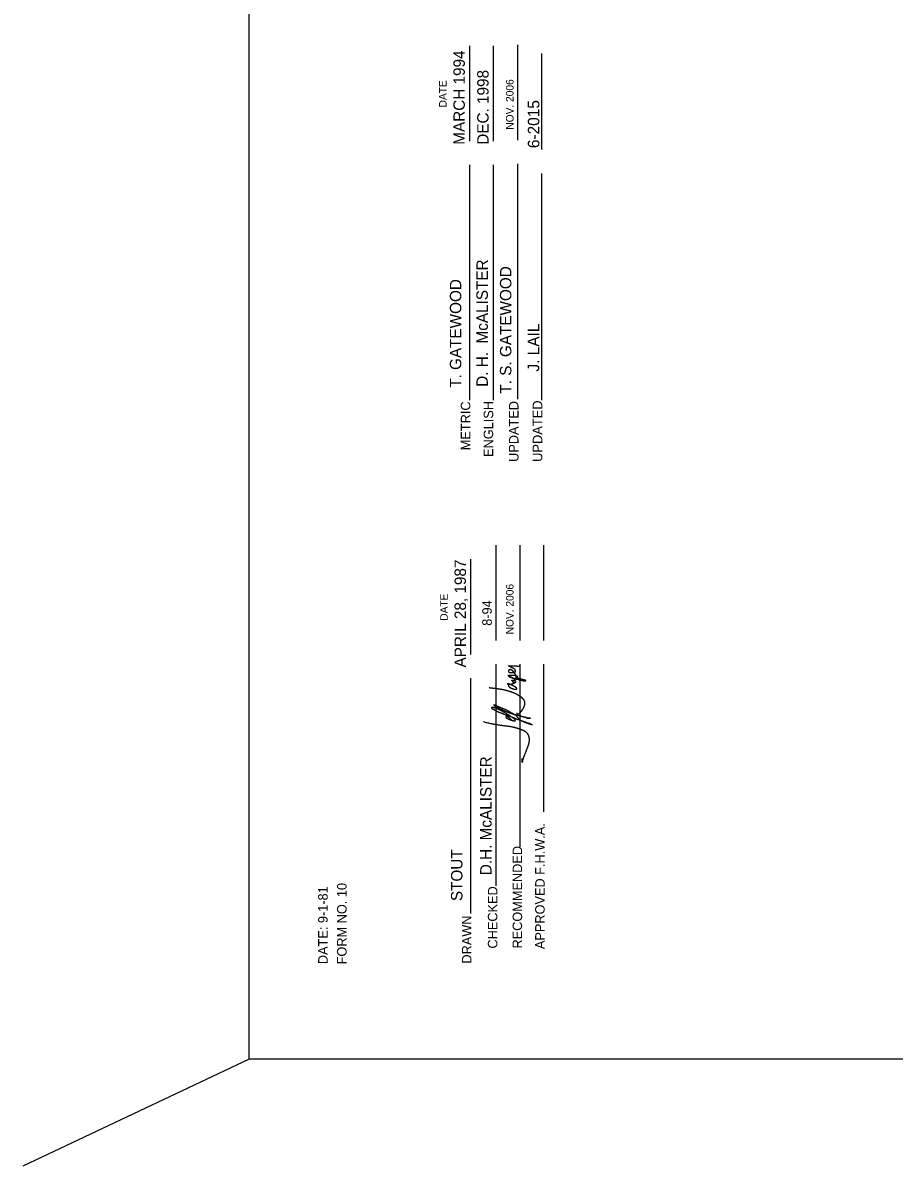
# Model space of a CAD drawing. Extents: x 997.6 to 1036.8, y 998.9 to 1022.8.
# Drawn here: x 997.62 to 1006.78, y 998.88 to 1010.88 of the extents above; entities that cross this region are included whole.
import ezdxf

# ---------------------------------------------------------------- set-up
doc = ezdxf.new("R2010")
doc.units = 0
for name, color, linetype in [('Level 14', 7, 'Continuous'), ('Level 15', 7, 'Continuous'), ('SB_PL_INFOSTD_PT', 7, 'Continuous')]:
    doc.layers.add(name, color=color, linetype=linetype)

msp = doc.modelspace()

# ---------------------------------------------------------------- linework, layer by layer
at = {"layer": 'Level 14'}
for p, q in [((1000, 1000), (1000, 1022)), ((1000, 1000), (997.624, 998.875)), ((1036, 1000), (1000, 1000))]:
    msp.add_line(p, q, dxfattribs=at)
at = {"layer": 'Level 15'}
for p, q in [((1002.319, 1009.638), (1002.319, 1010.638)), ((1002.569, 1009.638), (1002.569, 1010.638)), ((1002.825, 1009.648), (1002.825, 1010.648)), ((1003.075, 1009.549), (1003.075, 1010.559)), ((1002.319, 1006.918), (1002.319, 1009.388)), ((1002.569, 1006.918), (1002.569, 1009.388)), ((1002.825, 1006.928), (1002.825, 1009.398)), ((1003.075, 1006.918), (1003.075, 1009.297)), ((1002.597, 1004.396), (1002.597, 1005.396)), ((1002.847, 1004.396), (1002.847, 1005.396)), ((1003.097, 1004.396), (1003.097, 1005.396)), ((1002.331, 1004.248), (1002.331, 1005.248)), ((1002.597, 1001.82), (1002.597, 1004.146)), ((1002.847, 1002.229), (1002.847, 1004.146)), ((1003.097, 1002.596), (1003.097, 1004.146)), ((1002.331, 1001.528), (1002.331, 1003.998)), ((1002.871, 1003.114), (1002.869, 1003.157))]:
    msp.add_line(p, q, dxfattribs=at)
for points in [[(1002.736, 1004.012), (1002.729, 1004.018), (1002.723, 1004.026), (1002.728, 1004.031), (1002.745, 1004.031), (1002.762, 1004.03), (1002.777, 1004.029), (1002.791, 1004.03), (1002.806, 1004.026), (1002.815, 1004.023), (1002.819, 1004.018), (1002.819, 1004.011), (1002.818, 1004.004), (1002.812, 1003.997), (1002.805, 1003.99), (1002.806, 1004), (1002.805, 1004.019), (1002.8, 1004.037), (1002.791, 1004.051), (1002.778, 1004.069), (1002.764, 1004.081), (1002.751, 1004.089), (1002.74, 1004.088), (1002.729, 1004.084), (1002.724, 1004.074), (1002.727, 1004.066), (1002.737, 1004.059), (1002.748, 1004.057), (1002.763, 1004.057), (1002.776, 1004.057), (1002.789, 1004.059), (1002.8, 1004.066), (1002.801, 1004.079), (1002.794, 1004.09), (1002.78, 1004.1), (1002.763, 1004.107), (1002.745, 1004.119), (1002.728, 1004.127), (1002.727, 1004.129), (1002.738, 1004.128), (1002.767, 1004.128), (1002.787, 1004.128), (1002.818, 1004.126), (1002.85, 1004.127)], [(1002.724, 1003.934), (1002.724, 1003.921), (1002.733, 1003.908), (1002.747, 1003.897), (1002.767, 1003.889), (1002.781, 1003.885), (1002.796, 1003.883), (1002.809, 1003.882), (1002.815, 1003.886), (1002.81, 1003.898), (1002.796, 1003.907), (1002.776, 1003.919), (1002.756, 1003.928), (1002.738, 1003.936), (1002.714, 1003.94), (1002.713, 1003.939), (1002.721, 1003.937), (1002.74, 1003.937), (1002.76, 1003.937), (1002.773, 1003.943), (1002.778, 1003.951), (1002.777, 1003.956), (1002.773, 1003.966), (1002.759, 1003.978), (1002.764, 1003.977), (1002.783, 1003.975), (1002.797, 1003.968), (1002.801, 1003.954), (1002.798, 1003.95), (1002.788, 1003.946), (1002.781, 1003.944), (1002.783, 1003.948), (1002.79, 1003.95), (1002.796, 1003.954), (1002.801, 1003.966), (1002.794, 1003.98), (1002.78, 1003.994), (1002.758, 1004.007), (1002.739, 1004.013), (1002.734, 1004.013), (1002.739, 1004.01), (1002.758, 1004.006), (1002.804, 1003.991), (1002.837, 1003.984), (1002.868, 1003.975), (1002.894, 1003.971), (1002.908, 1003.972), (1002.91, 1003.973), (1002.907, 1003.976), (1002.89, 1003.98), (1002.867, 1003.986), (1002.84, 1003.993), (1002.823, 1003.996), (1002.794, 1003.994)], [(1002.814, 1003.636), (1002.815, 1003.622), (1002.817, 1003.618), (1002.822, 1003.62), (1002.837, 1003.627), (1002.852, 1003.64), (1002.868, 1003.66), (1002.882, 1003.682), (1002.894, 1003.707), (1002.899, 1003.731), (1002.896, 1003.757), (1002.881, 1003.781), (1002.861, 1003.799), (1002.841, 1003.811), (1002.803, 1003.835), (1002.761, 1003.852), (1002.72, 1003.864), (1002.685, 1003.874), (1002.638, 1003.882), (1002.603, 1003.888), (1002.569, 1003.891), (1002.545, 1003.894), (1002.522, 1003.897)], [(1002.77, 1003.547), (1002.742, 1003.577), (1002.719, 1003.591), (1002.705, 1003.599), (1002.697, 1003.593), (1002.698, 1003.588), (1002.705, 1003.581), (1002.722, 1003.571), (1002.744, 1003.563), (1002.771, 1003.554), (1002.789, 1003.551), (1002.799, 1003.553), (1002.8, 1003.56), (1002.791, 1003.569), (1002.751, 1003.597), (1002.696, 1003.631), (1002.647, 1003.658), (1002.606, 1003.679), (1002.574, 1003.688), (1002.56, 1003.692), (1002.552, 1003.691), (1002.547, 1003.69), (1002.55, 1003.682), (1002.565, 1003.672), (1002.594, 1003.658), (1002.624, 1003.642), (1002.655, 1003.631), (1002.69, 1003.617), (1002.73, 1003.604), (1002.777, 1003.586), (1002.811, 1003.57), (1002.867, 1003.552), (1002.908, 1003.537), (1002.95, 1003.522), (1002.973, 1003.513), (1002.973, 1003.508), (1002.964, 1003.511), (1002.928, 1003.524), (1002.892, 1003.536), (1002.86, 1003.551), (1002.846, 1003.56), (1002.83, 1003.577), (1002.814, 1003.597), (1002.796, 1003.611), (1002.753, 1003.638), (1002.706, 1003.663), (1002.667, 1003.679), (1002.619, 1003.699), (1002.581, 1003.716), (1002.572, 1003.719), (1002.571, 1003.714), (1002.587, 1003.704), (1002.619, 1003.686), (1002.653, 1003.67), (1002.689, 1003.653), (1002.731, 1003.637), (1002.757, 1003.628), (1002.794, 1003.618), (1002.842, 1003.604), (1002.88, 1003.594), (1002.923, 1003.583), (1002.948, 1003.583), (1002.955, 1003.581), (1002.955, 1003.577), (1002.946, 1003.577), (1002.932, 1003.576), (1002.92, 1003.577), (1002.9, 1003.592)], [(1002.458, 1003.543), (1002.532, 1003.524), (1002.608, 1003.511), (1002.693, 1003.499), (1002.758, 1003.492), (1002.822, 1003.474), (1002.871, 1003.457), (1002.919, 1003.43), (1002.942, 1003.382), (1002.942, 1003.332), (1002.934, 1003.297), (1002.909, 1003.232), (1002.884, 1003.167), (1002.874, 1003.143), (1002.871, 1003.114)]]:
    msp.add_open_spline(points, degree=2, dxfattribs=at)

# ---------------------------------------------------------------- texts
for s, height, p in [('MARCH 1994', 0.12, (1002.267, 1009.6)), ('DEC. 1998', 0.12, (1002.517, 1009.6)), ('DATE', 0.08, (1002.076, 1009.992)), ('NOV. 2006', 0.08, (1002.779, 1009.758)), ('6-2015', 0.1212, (1003.05, 1009.564)), (' D. H.  McALISTER', 0.12, (1002.509, 1007.014)), ('T. S. GATEWOOD', 0.12, (1002.756, 1006.987)), ('T. GATEWOOD', 0.12, (1002.23, 1007.048)), ('J. LAIL', 0.1212, (1003.049, 1007.218)), ('METRIC', 0.1, (1002.325, 1006.392)), ('ENGLISH', 0.1, (1002.565, 1006.322)), ('UPDATED', 0.1, (1002.831, 1006.27)), ('UPDATED', 0.101, (1003.081, 1006.27)), ('APRIL 28, 1987', 0.12, (1002.279, 1004.111)), ('NOV. 2006', 0.08, (1002.779, 1004.459)), ('DATE', 0.08, (1002.088, 1004.602)), ('8-94', 0.1, (1002.55, 1004.549)), ('D.H. McALISTER', 0.12, (1002.548, 1001.93)), ('APPROVED F.H.W.A.', 0.1, (1003.106, 1001.154)), ('STOUT', 0.12, (1002.242, 1001.658)), ('RECOMMENDED', 0.1, (1002.869, 1001.16)), ('DATE: 9-1-81', 0.1, (1000.826, 1000.996)), ('FORM NO. 10', 0.1, (1001.025, 1000.994)), ('CHECKED', 0.1, (1002.609, 1001.16)), ('DRAWN', 0.1, (1002.337, 1001.002))]:
    msp.add_text(s, height=height, rotation=90, dxfattribs=at).set_placement(p)
at = {"layer": 'SB_PL_INFOSTD_PT'}
msp.add_text('CELL:SP', height=0.0005, dxfattribs=at).set_placement((1000.001, 999.999))

doc.saveas('drawing.dxf')
